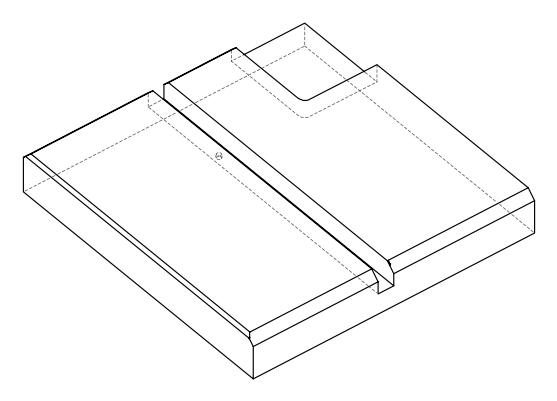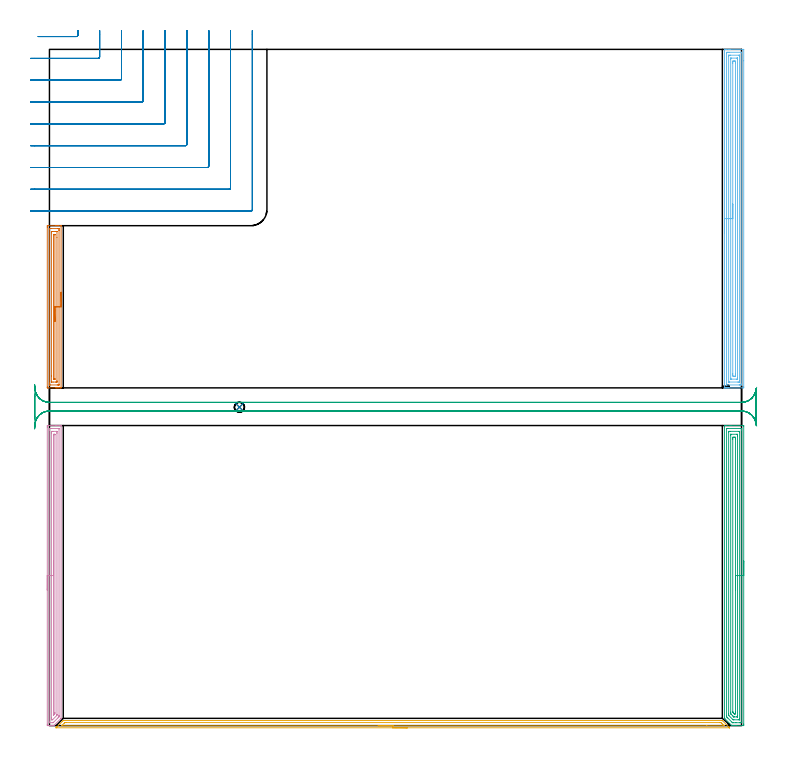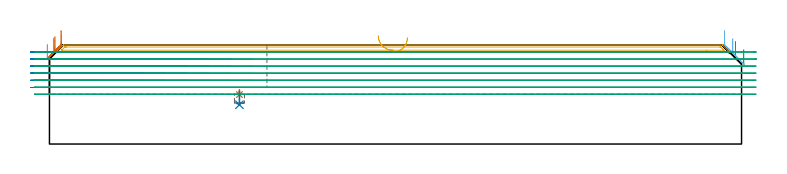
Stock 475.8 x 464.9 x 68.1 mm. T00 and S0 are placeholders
(PLAN: 9 operations, 3 tool changes, 69.2 min)
(1 SPOT_DRILL | STEP1POCKET | NXT0321_9005460120000 | 0.03 min | 3684 mm3)
(2 DRILL_BLIND_HOLE_INTO_CENTER | STEP1POCKET | NXT0301_040 | 0.05 min | 257 mm3)
(3 AREA_MILL | FG_CHAMFER_SURFACE | UGT0205_001 | 8.47 min | 18568 mm3)
(4 AREA_MILL_1 | FG_CHAMFER_SURFACE_1 | UGT0205_001 | 6.75 min | 9575 mm3)
(5 AREA_MILL_2 | FG_CHAMFER_SURFACE_2 | UGT0205_001 | 7.52 min | 5708 mm3)
(6 AREA_MILL_3 | FG_CHAMFER_SURFACE_3 | UGT0205_001 | 9.57 min | 20864 mm3)
(7 AREA_MILL_4 | FG_CHAMFER_SURFACE_4 | UGT0205_001 | 3.76 min | 5542 mm3)
(8 MILL_CORNER_NOTCH_RECTANGULAR | CORNER_NOTCH_RECTANGULAR | UGT0201_094 | Follow Part, ap 5, ae 75% | 18.36 min | 528101 mm3)
(9 MILL_RECTANGULAR_SLOT | SLOT_RECTANGULAR | UGT0201_094 | Follow Part, ap 5, ae 75% | 14.71 min | 411226 mm3)
(TOOL NXT0321_9005460120000 | NC Spot Drill, 142deg, 12mm, Carbide, Uncoated | D12 PA142 FL30 Z2)
(TOOL NXT0301_040 | Carbide Drill 6.9mm [860.1-0690-035A1-MM 2214] | D6.9 PA140 FL53 Z2)
(TOOL UGT0205_001 | Chamfer Mill 20 x 3 x 45 deg. | D20 FL50 Z2)
(TOOL UGT0201_094 | End mill 20 mm | D20 FL38 Z4)
(OP 1 SPOT_DRILL)
G17 G21 G94 G90
T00 M6
G54
G17 G0 G90 X130.6 Y218.9 S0 M3
G43 Z78.1 H0
G94 G81 G98 Z34.003 F250. R37.3
G80
M5
M2
(OP 2 DRILL_BLIND_HOLE_INTO_CENTER)
G17 G21 G94 G90
T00 M6
G54
G17 G0 G90 X130.6 Y218.9 S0 M3
G43 Z78.1 H1
G94 G81 G98 Z27. F250. R36.3
G80
M5
M2
(OP 3 AREA_MILL)
G17 G21 G94 G90
T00 M6
G54
G17 G0 G90 X477.3 Y113.15 S1061 M3
G43 Z78.1 H0
Z64.9
G94 G1 Y113.112 Z64.028 F250.
Y112.998 Z63.164
Y112.809 Z62.312
Y112.547 Z61.48
Y112.213 Z60.674
Y111.81 Z59.9
Y111.341 Z59.164
Y110.81 Z58.472
Y110.221 Z57.829
Y109.578 Z57.24
Y108.886 Z56.709
Y108.15 Z56.24
Y107.376 Z55.837
Y106.57 Z55.503
Y105.738 Z55.241
Y104.886 Z55.052
Y104.022 Z54.938
Y103.15 Z54.9
Y1.045
X477.299 Y0.596 Z54.901
X477.295 Y0.158 Z54.903
X477.291 Y0.01 Z54.906
X476.863 Y0. Z55.334
X472.461 Z59.733
X471.877 Z60.32
X471.58 Z60.616
X470.996 Z61.2
X470.7 Z61.495
X470.107 Z62.092
X469.532 Z62.667
X469.235 Z62.958
X469.196 Y0.001 Z62.997
X469.099 Y0.01 Z63.094
X468.952 Y0.148 Z63.248
X464.49 Y4.609 Z67.708
X464.141 Y4.96 Z68.057
X464.105 Y5.006 Z68.091
X464.1 Y5.055 Z68.1
Y206.15
X464.106 Y206.29 Z68.093
X464.394 Y206.3 Z67.805
X464.825 Z67.374
X465.417 Z66.777
X467.475 Z64.723
X468.059 Z64.136
X468.498 Z63.698
X476.863 Z55.334
X477.158 Y206.297 Z55.039
X477.292 Y206.29 Z54.905
X477.299 Y206.154 Z54.899
X477.3 Y205.704 Z54.9
Y103.15
X475.886 Z56.314
X475.885 Y2.181 Z56.315
X475.884 Y2.082 Z56.316
X475.881 Y2.033 Z56.319
X475.88 Y2.016 Z56.32
X475.851 Y2.01 Z56.349
X475.475 Y2.002 Z56.725
X475.102 Y2.001 Z57.098
X474.596 Y2. Z57.604
X471.955 Z60.245
X470.194 Z62.006
X469.82 Y2.002 Z62.38
X469.695 Y2.005 Z62.505
X469.595 Y2.01 Z62.605
X469.54 Y2.022 Z62.66
X469.5 Y2.059 Z62.7
X469.171 Y2.38 Z63.029
X466.298 Y5.253 Z65.902
X465.614 Y5.947 Z66.586
X465.521 Y6.051 Z66.679
X465.519 Y6.145 Z66.681
X465.516 Y6.344 Z66.684
X465.514 Y6.74 Z66.686
Y6.838
X465.515 Y204.119 Z66.685
X465.516 Y204.218 Z66.684
X465.519 Y204.267 Z66.681
X465.52 Y204.284 Z66.68
X465.549 Y204.29 Z66.651
X465.925 Y204.298 Z66.275
X466.298 Y204.299 Z65.902
X466.804 Y204.3 Z65.396
X475.102 Y204.299 Z57.098
X475.611 Y204.296 Z56.589
X475.797 Y204.29 Z56.403
X475.879 Y204.273 Z56.321
X475.884 Y204.02 Z56.316
X475.885 Y203.92 Z56.315
X475.886 Y203.127 Z56.314
Y103.15
X474.471 Z57.729
Y4.802
X474.469 Y4.163 Z57.731
X474.466 Y4.037 Z57.734
X474.465 Y4.014 Z57.735
X474.436 Y4.009 Z57.764
X474.38 Y4.002 Z57.82
X474.222 Y4.001 Z57.978
X473.502 Y4. Z58.698
X470.539 Y4.001 Z61.661
X470.217 Y4.006 Z61.983
X470.004 Y4.01 Z62.196
X469.82 Y4.18 Z62.38
X467.161 Y6.838 Z65.039
X466.935 Y7.084 Z65.265
X466.93 Y7.73 Z65.27
X466.929 Y7.982 Z65.271
Y201.498
X466.931 Y202.137 Z65.269
X466.934 Y202.262 Z65.266
X466.935 Y202.286 Z65.265
X466.964 Y202.291 Z65.236
X467.02 Y202.298 Z65.18
X467.178 Y202.299 Z65.022
X467.898 Y202.3 Z64.302
X474.062 Y202.299 Z58.138
X474.222 Y202.296 Z57.978
X474.382 Y202.29 Z57.818
X474.465 Y202.28 Z57.735
X474.468 Y202.221 Z57.732
X474.469 Y202.137 Z57.731
X474.471 Y201.884 Z57.729
Y103.15
X473.057 Z59.143
Y6.838
X473.055 Y6.237 Z59.145
X473.051 Y6.034 Z59.149
X473.049 Y6.01 Z59.151
X473.029 Y6.007 Z59.171
X472.978 Y6.003 Z59.222
X472.875 Y6.001 Z59.325
X472.461 Y6. Z59.739
X470.647 Z61.553
X470.544 Y6.002 Z61.656
X470.492 Y6.006 Z61.708
X470.468 Y6.01 Z61.732
X470.421 Y6.04 Z61.779
X470.025 Y6.427 Z62.175
X469.82 Y6.63 Z62.38
X468.72 Y7.73 Z63.48
X468.494 Y7.962 Z63.706
X468.35 Y8.113 Z63.85
X468.347 Y8.184 Z63.853
X468.344 Y8.333 Z63.856
X468.343 Y8.622 Z63.857
Y9.226
Y199.462
X468.345 Y200.063 Z63.855
X468.349 Y200.266 Z63.851
X468.351 Y200.29 Z63.849
X468.371 Y200.293 Z63.829
X468.422 Y200.297 Z63.778
X468.525 Y200.299 Z63.675
X472.514 Z59.686
X472.882 Y200.29 Z59.318
X473.05 Y200.281 Z59.15
X473.052 Y200.185 Z59.148
X473.056 Y199.75 Z59.144
X473.057 Y199.462 Z59.143
Y198.857
Y103.15
X471.643 Z60.557
Y9.45
X471.639 Y8.622 Z60.561
X471.637 Y8.565 Z60.563
X471.58 Y8.01 Z60.62
X471.311 Y8.004 Z60.889
X471.007 Y8.007 Z61.193
X470.931 Y8.01 Z61.269
X470.892 Y8.018 Z61.308
X470.842 Y8.065 Z61.358
X470.7 Y8.201 Z61.5
X470.277 Y8.622 Z61.923
X469.82 Y9.087 Z62.38
X469.773 Y9.137 Z62.427
X469.763 Y9.324 Z62.437
X469.759 Y9.45 Z62.441
X469.757 Y9.514 Z62.443
Y9.577
Y196.85
X469.761 Y197.678 Z62.439
X469.763 Y197.735 Z62.437
X469.82 Y198.29 Z62.38
X470.09 Y198.296 Z62.11
X470.7 Y198.299 Z61.5
X470.968 Y198.298 Z61.232
X471.58 Y198.29 Z60.62
X471.636 Y197.678 Z60.564
X471.639 Y197.618 Z60.561
X471.643 Y196.786 Z60.557
Y196.723
Y103.15
Y102.278 Z60.595
Y101.413 Z60.709
Y100.562 Z60.898
Y99.73 Z61.16
Y98.924 Z61.494
Y98.15 Z61.897
Y97.414 Z62.365
Y96.722 Z62.896
Y96.079 Z63.486
Y95.49 Z64.129
Y94.958 Z64.821
Y94.49 Z65.557
Y94.087 Z66.331
Y93.753 Z67.137
Y93.491 Z67.969
Y93.302 Z68.82
Y93.188 Z69.685
Y93.15 Z70.557
G0 Z78.1
M5
M2
(OP 4 AREA_MILL_1)
G17 G21 G94 G90
T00 M6
G54
G17 G0 G90 X-1.5 Y93.15 S1061 M3
G43 Z78.1 H0
Z68.6
G94 G1 Y93.188 Z67.729 F250.
Y93.302 Z66.864
Y93.491 Z66.012
Y93.753 Z65.18
Y94.087 Z64.374
Y94.49 Z63.6
Y94.958 Z62.864
Y95.49 Z62.172
Y96.079 Z61.529
Y96.722 Z60.94
Y97.414 Z60.409
Y98.15 Z59.94
Y98.924 Z59.537
Y99.73 Z59.203
Y100.562 Z58.941
Y101.414 Z58.752
Y102.278 Z58.638
Y103.15 Z58.6
Y205.19
X-1.499 Y205.704 Z58.601
X-1.496 Y206.078 Z58.602
X-1.492 Y206.29 Z58.605
X-1.129 Y206.3 Z58.968
X4.126 Z64.22
X4.707 Z64.804
X5.002 Z65.098
X6.753 Z66.848
X7.342 Z67.441
X7.629 Z67.728
X7.75 Z67.85
X7.878 Y206.297 Z67.97
X7.998 Y206.29 Z68.089
X8. Y206.15 Z68.1
Y5.055
X7.995 Y5.006 Z68.091
X7.97 Y4.972 Z68.067
X7.727 Y4.727 Z67.827
X3.047 Y0.047 Z63.145
X2.999 Y0.01 Z63.096
X2.955 Y0. Z63.053
X2.812 Z62.911
X2.088 Z62.187
X1.499 Z61.594
X0.328 Z60.425
X-0.253 Z59.841
X-0.838 Z59.257
X-1.058 Z59.036
X-1.129 Y0.002 Z58.966
X-1.491 Y0.01 Z58.604
X-1.495 Y0.223 Z58.602
X-1.499 Y0.596 Z58.601
X-1.5 Y0.974 Z58.6
Y103.15
X-0.086 Z60.014
Y203.029
X-0.085 Y203.749 Z60.015
X-0.083 Y203.92 Z60.017
X-0.079 Y204.272 Z60.021
X0.259 Y204.291 Z60.359
X0.623 Y204.297 Z60.723
X1.126 Y204.3 Z61.226
X1.499 Z61.599
X6.381 Y204.299 Z66.481
X6.529 Y204.297 Z66.629
X6.554 Y204.295 Z66.654
X6.576 Y204.291 Z66.676
X6.579 Y204.259 Z66.679
X6.584 Y204.093 Z66.684
X6.585 Y203.92 Z66.685
X6.586 Y7.009 Z66.686
X6.585 Y6.838 Z66.685
X6.579 Y6.124 Z66.679
X6.577 Y6.038 Z66.677
X6.492 Y5.947 Z66.592
X6.184 Y5.635 Z66.284
X5.877 Y5.327 Z65.977
X2.929 Y2.38 Z63.029
X2.646 Y2.103 Z62.746
X2.555 Y2.017 Z62.655
X2.374 Y2.01 Z62.474
X1.87 Y2.002 Z61.97
X0.119 Y2. Z60.219
X-0.029 Y2.003 Z60.071
X-0.054 Y2.005 Z60.046
X-0.076 Y2.009 Z60.024
X-0.079 Y2.041 Z60.021
X-0.084 Y2.207 Z60.016
X-0.085 Y2.38 Z60.015
X-0.086 Y103.15 Z60.014
X1.329 Z61.429
Y201.245
X1.33 Y201.417 Z61.43
X1.336 Y202.137 Z61.436
X1.345 Y202.293 Z61.445
X2.374 Y202.3 Z62.474
X4.843 Y202.299 Z64.943
X5.002 Y202.295 Z65.102
X5.155 Y202.29 Z65.255
X5.164 Y202.137 Z65.264
X5.168 Y201.968 Z65.268
X5.171 Y201.245 Z65.271
Y201.072
Y7.73
X5.17 Y7.559 Z65.27
X5.167 Y7.384 Z65.267
X5.158 Y7.069 Z65.258
X5.002 Y6.902 Z65.102
X4.971 Y6.87 Z65.071
X2.262 Y4.163 Z62.362
X2.107 Y4.018 Z62.207
X1.819 Y4.006 Z61.919
X1.657 Y4.002 Z61.757
X1.499 Y4.005 Z61.599
X1.345 Y4.01 Z61.445
X1.336 Y4.163 Z61.436
X1.332 Y4.332 Z61.432
X1.329 Y5.055 Z61.429
Y5.228
Y103.15
X2.743 Z62.843
Y199.462
X2.744 Y199.977 Z62.844
X2.746 Y200.15 Z62.846
X2.75 Y200.279 Z62.85
X2.839 Y200.29 Z62.939
X3.25 Y200.299 Z63.35
X3.303 Y200.3 Z63.403
X3.658 Y200.293 Z63.758
X3.742 Y200.29 Z63.842
X3.75 Y200.239 Z63.85
X3.753 Y200.177 Z63.853
X3.757 Y199.838 Z63.857
Y8.998
X3.755 Y8.622 Z63.855
X3.751 Y8.112 Z63.851
X3.381 Y7.73 Z63.481
X3.315 Y7.664 Z63.415
X3.25 Y7.599 Z63.35
X2.873 Y7.223 Z62.973
X2.808 Y7.162 Z62.908
X2.765 Y7.125 Z62.865
X2.749 Y7.118 Z62.849
X2.747 Y7.152 Z62.847
X2.744 Y7.221 Z62.844
X2.743 Y7.355 Z62.843
Y7.73
Y103.15
Y104.022 Z62.881
Y104.886 Z62.995
Y105.738 Z63.183
Y106.57 Z63.446
Y107.376 Z63.78
Y108.15 Z64.182
Y108.886 Z64.651
Y109.578 Z65.182
Y110.221 Z65.772
Y110.81 Z66.415
Y111.342 Z67.107
Y111.81 Z67.843
Y112.213 Z68.617
Y112.547 Z69.423
Y112.809 Z70.255
Y112.998 Z71.106
Y113.112 Z71.971
Y113.15 Z72.843
G0 Z78.1
M5
M2
(OP 5 AREA_MILL_2)
G17 G21 G94 G90
T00 M6
G54
G17 G0 G90 X246.05 Y-1.5 S1061 M3
G43 Z78.1 H0
Z73.1
G94 G1 X246.012 Z72.228 F250.
X245.898 Z71.364
X245.709 Z70.512
X245.447 Z69.68
X245.113 Z68.874
X244.71 Z68.1
X244.241 Z67.364
X243.71 Z66.672
X243.121 Z66.029
X242.478 Z65.44
X241.786 Z64.908
X241.05 Z64.44
X240.276 Z64.037
X239.47 Z63.703
X238.638 Z63.441
X237.786 Z63.252
X236.922 Z63.138
X236.05 Z63.1
X4.567
X4.509 Y-1.497 Z63.101
X4.517 Y-1.482 Z63.115
X4.818 Y-1.18 Z63.415
X4.959 Y-1.04 Z63.558
X5.118 Y-0.881 Z63.717
X5.254 Y-0.744 Z63.852
X9.285 Y3.285 Z67.885
X9.465 Y3.463 Z68.059
X9.505 Y3.496 Z68.09
X9.585 Y3.5 Z68.1
X462.515
X462.595 Y3.496 Z68.09
X462.635 Y3.463 Z68.059
X462.815 Y3.285 Z67.885
X466.846 Y-0.744 Z63.852
X466.982 Y-0.881 Z63.717
X467.141 Y-1.04 Z63.558
X467.282 Y-1.18 Z63.415
X467.429 Y-1.328 Z63.27
X467.584 Y-1.483 Z63.115
X467.591 Y-1.497 Z63.101
X467.592 Y-1.499 Z63.099
X467.533 Y-1.5 Z63.1
X467.429
X236.05
Y-0.086 Z64.514
X9.071 Y-0.085 Z64.515
X8.692 Y-0.084 Z64.516
X8.46 Y-0.082 Z64.518
X8.391 Y-0.079 Z64.521
X8.419 Y-0.042 Z64.558
X8.477 Y0.021 Z64.621
X8.692 Y0.241 Z64.841
X10.179 Y1.728 Z66.328
X10.478 Y2.023 Z66.623
X10.54 Y2.079 Z66.679
X10.593 Y2.081 Z66.681
X10.708 Y2.084 Z66.684
X11.372 Y2.085 Z66.685
X11.599 Y2.086 Z66.686
X460.956 Y2.085 Z66.685
X461.289 Y2.084 Z66.684
X461.455 Y2.081 Z66.681
X461.536 Y2.079 Z66.679
X461.575 Y2.064 Z66.664
X461.622 Y2.023 Z66.623
X462.214 Y1.436 Z66.036
X462.515 Y1.135 Z65.735
X463.086 Y0.564 Z65.164
X463.408 Y0.24 Z64.84
X463.69 Y-0.05 Z64.55
X463.715 Y-0.077 Z64.523
X463.691 Y-0.079 Z64.521
X463.598 Y-0.082 Z64.518
X463.408 Y-0.085 Z64.515
X451.9 Y-0.086 Z64.514
X236.05
X235.178 Z64.552
X234.313 Z64.666
X233.462 Z64.855
X232.63 Z65.117
X231.824 Z65.451
X231.05 Z65.854
X230.314 Z66.323
X229.622 Z66.854
X228.979 Z67.443
X228.39 Z68.086
X227.858 Z68.778
X227.39 Z69.514
X226.987 Z70.288
X226.653 Z71.094
X226.391 Z71.926
X226.202 Z72.778
X226.088 Z73.643
X226.05 Z74.514
G0 Z78.1
M5
M2
(OP 6 AREA_MILL_3)
G17 G21 G94 G90
T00 M6
G54
G17 G0 G90 X464.1 Y338.55 S1061 M3
G43 Z78.1 H0
G94 G1 Y338.588 Z77.228 F250.
Y338.702 Z76.363
Y338.891 Z75.512
Y339.153 Z74.68
Y339.487 Z73.874
Y339.89 Z73.1
Y340.359 Z72.364
Y340.89 Z71.672
Y341.479 Z71.029
Y342.122 Z70.439
Y342.814 Z69.908
Y343.55 Z69.44
Y344.324 Z69.037
Y345.13 Z68.703
Y345.962 Z68.441
Y346.814 Z68.252
Y347.678 Z68.138
Y348.55 Z68.1
Y464.725
X464.098 Y464.897 Z68.092
X464.099 Y464.898
X464.441 Y464.9 Z67.758
X464.726 Z67.473
X465.417 Z66.777
X466.644 Z65.553
X467.178 Z65.016
X467.791 Z64.404
X476.863 Z55.334
X477.133 Y464.898 Z55.065
X477.292 Y464.89 Z54.906
X477.299 Y464.729 Z54.899
X477.3 Y457.059 Z54.9
X477.299 Y232.822 Z54.901
X477.296 Y232.383 Z54.902
X477.292 Y232.21 Z54.906
X476.863 Y232.2 Z55.334
X467.178 Z65.016
X466.643 Z65.553
X466.298 Z65.898
X465.763 Z66.433
X465.417 Z66.777
X464.726 Z67.473
X464.443 Z67.756
X464.099 Y232.202 Z68.092
X464.098 Y232.203
X464.1 Y232.369 Z68.1
Y232.375
Y348.55
X465.514 Z66.686
X465.515 Y462.392 Z66.685
X465.516 Y462.491 Z66.684
X465.521 Y462.878 Z66.679
X465.901 Y462.894 Z66.299
X466.298 Y462.898 Z65.902
X466.775 Y462.9 Z65.425
X467.178 Z65.022
X475.793 Y462.899 Z56.407
X475.826 Y462.897 Z56.374
X475.859 Y462.892 Z56.341
X475.879 Y462.888 Z56.321
X475.88 Y462.862 Z56.32
X475.885 Y462.59 Z56.315
Y234.708
X475.884 Y234.61 Z56.316
X475.879 Y234.222 Z56.321
X475.499 Y234.206 Z56.701
X475.102 Y234.202 Z57.098
X474.625 Y234.2 Z57.575
X474.222 Z57.978
X465.607 Y234.201 Z66.593
X465.574 Y234.203 Z66.626
X465.541 Y234.208 Z66.659
X465.521 Y234.212 Z66.679
X465.52 Y234.238 Z66.68
X465.515 Y234.51 Z66.685
X465.514 Y348.55 Z66.686
X466.928 Z65.272
X466.929 Y460.063 Z65.271
X466.931 Y460.703 Z65.269
X466.933 Y460.83 Z65.267
X466.935 Y460.884 Z65.265
X466.992 Y460.893 Z65.208
X467.178 Y460.896 Z65.022
X467.865 Y460.9 Z64.335
X468.059 Z64.141
X474.028 Z58.172
X474.222 Y460.897 Z57.978
X474.415 Y460.892 Z57.785
X474.464 Y460.89 Z57.736
X474.467 Y460.855 Z57.733
X474.47 Y460.788 Z57.73
X474.471 Y460.703 Z57.729
Y460.45
Y237.037
X474.469 Y236.397 Z57.731
X474.467 Y236.271 Z57.733
X474.465 Y236.216 Z57.735
X474.408 Y236.207 Z57.792
X474.222 Y236.204 Z57.978
X473.535 Y236.2 Z58.665
X473.341 Z58.859
X467.372 Z64.828
X467.178 Y236.203 Z65.022
X466.985 Y236.208 Z65.215
X466.936 Y236.21 Z65.264
X466.933 Y236.245 Z65.267
X466.93 Y236.312 Z65.27
X466.929 Y236.397 Z65.271
Y236.65
X466.928 Y348.55 Z65.272
X468.343 Z63.857
Y458.022
X468.345 Y458.625 Z63.855
X468.349 Y458.829 Z63.851
X468.351 Y458.89 Z63.849
X468.399 Y458.893 Z63.801
X468.507 Y458.896 Z63.693
X468.939 Y458.9 Z63.261
X472.477 Z59.723
X472.894 Y458.896 Z59.306
X472.998 Y458.893 Z59.202
X473.045 Y458.89 Z59.155
X473.05 Y458.858 Z59.15
X473.052 Y458.762 Z59.148
X473.056 Y458.311 Z59.144
X473.057 Y239.078 Z59.143
X473.055 Y238.475 Z59.145
X473.051 Y238.271 Z59.149
X473.049 Y238.21 Z59.151
X473.001 Y238.207 Z59.199
X472.893 Y238.204 Z59.307
X472.461 Y238.2 Z59.739
X468.923 Z63.277
X468.506 Y238.204 Z63.694
X468.402 Y238.207 Z63.798
X468.355 Y238.21 Z63.845
X468.35 Y238.242 Z63.85
X468.348 Y238.338 Z63.852
X468.344 Y238.789 Z63.856
X468.343 Y348.55 Z63.857
X469.757 Z62.443
Y455.405
X469.761 Y456.235 Z62.439
X469.763 Y456.292 Z62.437
X469.82 Y456.89 Z62.38
X470.049 Y456.896 Z62.151
X470.7 Y456.899 Z61.5
X470.927 Z61.273
X471.58 Y456.89 Z60.62
X471.636 Y456.235 Z60.564
X471.64 Y456.175 Z60.56
X471.643 Y455.341 Z60.557
Y455.278
Y241.695
X471.639 Y240.865 Z60.561
X471.637 Y240.808 Z60.563
X471.58 Y240.21 Z60.62
X471.351 Y240.204 Z60.849
X470.7 Y240.201 Z61.5
X470.473 Y240.202 Z61.727
X469.82 Y240.21 Z62.38
X469.764 Y240.865 Z62.436
X469.76 Y240.925 Z62.44
X469.757 Y241.759 Z62.443
Y241.822
Y348.55
Y349.422 Z62.481
Y350.287 Z62.595
Y351.138 Z62.784
Y351.97 Z63.046
Y352.776 Z63.38
Y353.55 Z63.783
Y354.286 Z64.252
Y354.978 Z64.783
Y355.621 Z65.372
Y356.21 Z66.015
Y356.742 Z66.707
Y357.21 Z67.443
Y357.613 Z68.217
Y357.947 Z69.023
Y358.209 Z69.855
Y358.398 Z70.707
Y358.512 Z71.572
Y358.55 Z72.443
G0 Z78.1
M5
M2
(OP 7 AREA_MILL_4)
G17 G21 G94 G90
T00 M6
G54
G17 G0 G90 X8. Y297.95 S1061 M3
G43 Z78.1 H0
G94 G1 Y297.912 Z77.228 F250.
Y297.798 Z76.363
Y297.609 Z75.512
Y297.347 Z74.68
Y297.013 Z73.874
Y296.61 Z73.1
Y296.142 Z72.364
Y295.61 Z71.672
Y295.021 Z71.029
Y294.378 Z70.439
Y293.686 Z69.908
Y292.95 Z69.44
Y292.176 Z69.037
Y291.37 Z68.703
Y290.538 Z68.441
Y289.686 Z68.252
Y288.822 Z68.138
Y287.95 Z68.1
Y232.324
X8.004 Y232.21 Z68.096
X7.897 Y232.203 Z67.99
X7.79 Y232.2 Z67.888
X7.133 Z67.232
X6.373 Z66.472
X5.877 Z65.973
X5.629 Z65.726
X5.001 Z65.098
X4.754 Z64.851
X4.126 Z64.22
X-1.129 Z58.968
X-1.447 Y232.204 Z58.65
X-1.492 Y232.21 Z58.605
X-1.499 Y232.257 Z58.598
X-1.5 Y232.771 Z58.6
Y342.616
X-1.499 Y343.129 Z58.601
X-1.495 Y343.502 Z58.603
X-1.492 Y343.69 Z58.605
X-1.129 Y343.7 Z58.968
X4.126 Z64.22
X4.754 Z64.851
X5.001 Z65.098
X5.629 Z65.726
X5.877 Z65.973
X6.373 Z66.472
X7.79 Z67.889
X7.897 Y343.697 Z67.99
X7.997 Y343.69 Z68.089
X8. Y343.574 Z68.1
Y287.95
X6.586 Z66.686
X6.585 Y234.371 Z66.685
X6.584 Y234.281 Z66.684
X6.582 Y234.237 Z66.682
X6.58 Y234.22 Z66.68
X6.566 Y234.21 Z66.666
X6.22 Y234.202 Z66.32
X5.877 Y234.201 Z65.977
X5.347 Y234.2 Z65.447
X0.623 Y234.201 Z60.723
X0.088 Y234.204 Z60.188
X-0.032 Y234.21 Z60.068
X-0.079 Y234.233 Z60.021
X-0.083 Y234.378 Z60.017
X-0.084 Y234.551 Z60.016
X-0.086 Y235.271 Z60.014
Y235.441
X-0.085 Y341.529 Z60.015
X-0.084 Y341.619 Z60.016
X-0.082 Y341.663 Z60.018
X-0.08 Y341.68 Z60.02
X-0.066 Y341.69 Z60.034
X0.28 Y341.698 Z60.38
X0.623 Y341.699 Z60.723
X1.153 Y341.7 Z61.253
X5.877 Y341.699 Z65.977
X6.412 Y341.696 Z66.512
X6.532 Y341.69 Z66.632
X6.579 Y341.666 Z66.679
X6.583 Y341.522 Z66.683
X6.584 Y341.349 Z66.684
X6.586 Y340.629 Z66.686
Y340.459
Y287.95
X5.171 Z65.271
Y237.048
X5.168 Y236.331 Z65.268
X5.167 Y236.245 Z65.267
X5.164 Y236.211 Z65.264
X5.125 Y236.205 Z65.225
X5.001 Y236.203 Z65.101
X4.254 Y236.2 Z64.354
X2.503 Z62.603
X1.627 Z61.727
X1.499 Y236.203 Z61.599
X1.37 Y236.207 Z61.47
X1.338 Y236.21 Z61.438
X1.335 Y236.229 Z61.435
X1.331 Y236.273 Z61.431
X1.329 Y236.331 Z61.429
X1.328 Y240.391 Z61.428
X1.329 Y338.852 Z61.429
X1.331 Y339.569 Z61.431
X1.333 Y339.655 Z61.433
X1.335 Y339.689 Z61.435
X1.375 Y339.695 Z61.475
X1.499 Y339.697 Z61.599
X2.246 Y339.7 Z62.346
X3.997 Z64.097
X4.873 Z64.973
X5.001 Y339.697 Z65.101
X5.13 Y339.692 Z65.23
X5.161 Y339.69 Z65.261
X5.165 Y339.671 Z65.265
X5.169 Y339.626 Z65.269
X5.17 Y339.569 Z65.27
X5.171 Y335.509 Z65.271
Y287.95
X3.757 Z63.857
Y238.313
X3.755 Y238.251 Z63.855
X3.752 Y238.217 Z63.852
X3.749 Y238.21 Z63.849
X3.742 Y238.207 Z63.842
X3.644 Y238.203 Z63.744
X3.25 Y238.2 Z63.35
X3.162 Z63.262
X2.854 Y238.206 Z62.954
X2.777 Y238.21 Z62.877
X2.749 Y238.214 Z62.849
X2.747 Y238.238 Z62.847
X2.745 Y238.304 Z62.845
X2.743 Y238.626 Z62.843
Y337.587
X2.745 Y337.649 Z62.845
X2.748 Y337.683 Z62.848
X2.751 Y337.69 Z62.851
X2.758 Y337.693 Z62.858
X2.856 Y337.697 Z62.956
X3.25 Y337.7 Z63.35
X3.338 Z63.438
X3.646 Y337.694 Z63.746
X3.723 Y337.69 Z63.823
X3.751 Y337.686 Z63.851
X3.753 Y337.662 Z63.853
X3.755 Y337.596 Z63.855
X3.757 Y337.274 Z63.857
Y287.95
Y287.078 Z63.895
Y286.214 Z64.009
Y285.362 Z64.198
Y284.53 Z64.46
Y283.724 Z64.794
Y282.95 Z65.197
Y282.214 Z65.666
Y281.522 Z66.197
Y280.879 Z66.786
Y280.29 Z67.429
Y279.758 Z68.121
Y279.29 Z68.857
Y278.887 Z69.631
Y278.553 Z70.437
Y278.291 Z71.269
Y278.102 Z72.121
Y277.988 Z72.986
Y277.95 Z73.857
G0 Z78.1
M5
M2
(OP 8 MILL_CORNER_NOTCH_RECTANGULAR)
G17 G21 G94 G90
T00 M6
G54
G17 G0 G90 X-7.75 Y473.7 S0 M3
G43 Z78.1 H0
Z63.233
G94 G1 X-4.75 F250.
X18.509 F500.
G3 X19.5 Y474.691 R1.
G2 X19.5 Y474.9 R120.
G1 Y477.9 F250.
G0 Z78.1
X-13. Y458.7
Z63.233
G1 X-10.
X33.508 F500.
G3 X34.5 Y459.692 R1.
G1 Y474.9
Y477.9 F250.
G0 Z78.1
X-13. Y443.7
Z63.233
G1 X-10.
X48.508 F500.
G3 X49.5 Y444.692 R1.
G1 Y474.9
Y477.9 F250.
G0 Z78.1
X-13. Y428.7
Z63.233
G1 X-10.
X63.507 F500.
G3 X64.5 Y429.693 R1.
G1 Y474.9
Y477.9 F250.
G0 Z78.1
X-13. Y413.7
Z63.233
G1 X-10.
X78.507 F500.
G3 X79.5 Y414.693 R1.
G1 Y474.9
Y477.9 F250.
G0 Z78.1
X-13. Y398.7
Z63.233
G1 X-10.
X93.506 F500.
G3 X94.5 Y399.694 R1.
G1 Y474.9
Y477.9 F250.
G0 Z78.1
X-13. Y383.7
Z63.233
G1 X-10.
X108.506 F500.
G3 X109.5 Y384.694 R1.
G1 Y474.9
Y477.9 F250.
G0 Z78.1
X-13. Y368.7
Z63.233
G1 X-10.
X123.505 F500.
G3 X124.5 Y369.695 R1.
G1 Y474.9
Y477.9 F250.
G0 Z78.1
X-13. Y353.7
Z63.233
G1 X-10.
X138.505 F500.
G3 X139.5 Y354.695 R1.
G1 Y474.9
Y477.9 F250.
G0 Z78.1
X-7.75 Y473.7
Z58.367
G1 X-4.75
X18.509 F500.
G3 X19.5 Y474.691 R1.
G2 X19.5 Y474.9 R120.
G1 Y477.9 F250.
G0 Z78.1
X-13. Y458.7
Z58.367
G1 X-10.
X33.508 F500.
G3 X34.5 Y459.692 R1.
G1 Y474.9
Y477.9 F250.
G0 Z78.1
X-13. Y443.7
Z58.367
G1 X-10.
X48.508 F500.
G3 X49.5 Y444.692 R1.
G1 Y474.9
Y477.9 F250.
G0 Z78.1
X-13. Y428.7
Z58.367
G1 X-10.
X63.507 F500.
G3 X64.5 Y429.693 R1.
G1 Y474.9
Y477.9 F250.
G0 Z78.1
X-13. Y413.7
Z58.367
G1 X-10.
X78.507 F500.
G3 X79.5 Y414.693 R1.
G1 Y474.9
Y477.9 F250.
G0 Z78.1
X-13. Y398.7
Z58.367
G1 X-10.
X93.506 F500.
G3 X94.5 Y399.694 R1.
G1 Y474.9
Y477.9 F250.
G0 Z78.1
X-13. Y383.7
Z58.367
G1 X-10.
X108.506 F500.
G3 X109.5 Y384.694 R1.
G1 Y474.9
Y477.9 F250.
G0 Z78.1
X-13. Y368.7
Z58.367
G1 X-10.
X123.505 F500.
G3 X124.5 Y369.695 R1.
G1 Y474.9
Y477.9 F250.
G0 Z78.1
X-13. Y353.7
Z58.367
G1 X-10.
X138.505 F500.
G3 X139.5 Y354.695 R1.
G1 Y474.9
Y477.9 F250.
G0 Z78.1
X-7.75 Y473.7
Z53.5
G1 X-4.75
X18.509 F500.
G3 X19.5 Y474.691 R1.
G2 X19.5 Y474.9 R120.
G1 Y477.9 F250.
G0 Z78.1
X-13. Y458.7
Z53.5
G1 X-10.
X33.508 F500.
G3 X34.5 Y459.692 R1.
G1 Y474.9
Y477.9 F250.
G0 Z78.1
X-13. Y443.7
Z53.5
G1 X-10.
X48.508 F500.
G3 X49.5 Y444.692 R1.
G1 Y474.9
Y477.9 F250.
G0 Z78.1
X-13. Y428.7
Z53.5
G1 X-10.
X63.507 F500.
G3 X64.5 Y429.693 R1.
G1 Y474.9
Y477.9 F250.
G0 Z78.1
X-13. Y413.7
Z53.5
G1 X-10.
X78.507 F500.
G3 X79.5 Y414.693 R1.
G1 Y474.9
Y477.9 F250.
G0 Z78.1
X-13. Y398.7
Z53.5
G1 X-10.
X93.506 F500.
G3 X94.5 Y399.694 R1.
G1 Y474.9
Y477.9 F250.
G0 Z78.1
X-13. Y383.7
Z53.5
G1 X-10.
X108.506 F500.
G3 X109.5 Y384.694 R1.
G1 Y474.9
Y477.9 F250.
G0 Z78.1
X-13. Y368.7
Z53.5
G1 X-10.
X123.505 F500.
G3 X124.5 Y369.695 R1.
G1 Y474.9
Y477.9 F250.
G0 Z78.1
X-13. Y353.7
Z53.5
G1 X-10.
X138.505 F500.
G3 X139.5 Y354.695 R1.
G1 Y474.9
Y477.9 F250.
G0 Z78.1
X-7.75 Y473.7
Z48.633
G1 X-4.75
X18.509 F500.
G3 X19.5 Y474.691 R1.
G2 X19.5 Y474.9 R120.
G1 Y477.9 F250.
G0 Z78.1
X-13. Y458.7
Z48.633
G1 X-10.
X33.508 F500.
G3 X34.5 Y459.692 R1.
G1 Y474.9
Y477.9 F250.
G0 Z78.1
X-13. Y443.7
Z48.633
G1 X-10.
X48.508 F500.
G3 X49.5 Y444.692 R1.
G1 Y474.9
Y477.9 F250.
G0 Z78.1
X-13. Y428.7
Z48.633
G1 X-10.
X63.507 F500.
G3 X64.5 Y429.693 R1.
G1 Y474.9
Y477.9 F250.
G0 Z78.1
X-13. Y413.7
Z48.633
G1 X-10.
X78.507 F500.
G3 X79.5 Y414.693 R1.
G1 Y474.9
Y477.9 F250.
G0 Z78.1
X-13. Y398.7
Z48.633
G1 X-10.
X93.506 F500.
G3 X94.5 Y399.694 R1.
G1 Y474.9
Y477.9 F250.
G0 Z78.1
X-13. Y383.7
Z48.633
G1 X-10.
X108.506 F500.
G3 X109.5 Y384.694 R1.
G1 Y474.9
Y477.9 F250.
G0 Z78.1
X-13. Y368.7
Z48.633
G1 X-10.
X123.505 F500.
G3 X124.5 Y369.695 R1.
G1 Y474.9
Y477.9 F250.
G0 Z78.1
X-13. Y353.7
Z48.633
G1 X-10.
X138.505 F500.
G3 X139.5 Y354.695 R1.
G1 Y474.9
Y477.9 F250.
G0 Z78.1
X-7.75 Y473.7
Z43.767
G1 X-4.75
X18.509 F500.
G3 X19.5 Y474.691 R1.
G2 X19.5 Y474.9 R120.
G1 Y477.9 F250.
G0 Z78.1
X-13. Y458.7
Z43.767
G1 X-10.
X33.508 F500.
G3 X34.5 Y459.692 R1.
G1 Y474.9
Y477.9 F250.
G0 Z78.1
X-13. Y443.7
Z43.767
G1 X-10.
X48.508 F500.
G3 X49.5 Y444.692 R1.
G1 Y474.9
Y477.9 F250.
G0 Z78.1
X-13. Y428.7
Z43.767
G1 X-10.
X63.507 F500.
G3 X64.5 Y429.693 R1.
G1 Y474.9
Y477.9 F250.
G0 Z78.1
X-13. Y413.7
Z43.767
G1 X-10.
X78.507 F500.
G3 X79.5 Y414.693 R1.
G1 Y474.9
Y477.9 F250.
G0 Z78.1
X-13. Y398.7
Z43.767
G1 X-10.
X93.506 F500.
G3 X94.5 Y399.694 R1.
G1 Y474.9
Y477.9 F250.
G0 Z78.1
X-13. Y383.7
Z43.767
G1 X-10.
X108.506 F500.
G3 X109.5 Y384.694 R1.
G1 Y474.9
Y477.9 F250.
G0 Z78.1
X-13. Y368.7
Z43.767
G1 X-10.
X123.505 F500.
G3 X124.5 Y369.695 R1.
G1 Y474.9
Y477.9 F250.
G0 Z78.1
X-13. Y353.7
Z43.767
G1 X-10.
X138.505 F500.
G3 X139.5 Y354.695 R1.
G1 Y474.9
Y477.9 F250.
G0 Z78.1
X-7.75 Y473.7
Z38.9
G1 X-4.75
X18.509 F500.
G3 X19.5 Y474.691 R1.
G2 X19.5 Y474.9 R120.
G1 Y477.9 F250.
G0 Z78.1
X-13. Y458.7
Z38.9
G1 X-10.
X33.508 F500.
G3 X34.5 Y459.692 R1.
G1 Y474.9
Y477.9 F250.
G0 Z78.1
X-13. Y443.7
Z38.9
G1 X-10.
X48.508 F500.
G3 X49.5 Y444.692 R1.
G1 Y474.9
Y477.9 F250.
G0 Z78.1
X-13. Y428.7
Z38.9
G1 X-10.
X63.507 F500.
G3 X64.5 Y429.693 R1.
G1 Y474.9
Y477.9 F250.
G0 Z78.1
X-13. Y413.7
Z38.9
G1 X-10.
X78.507 F500.
G3 X79.5 Y414.693 R1.
G1 Y474.9
Y477.9 F250.
G0 Z78.1
X-13. Y398.7
Z38.9
G1 X-10.
X93.506 F500.
G3 X94.5 Y399.694 R1.
G1 Y474.9
Y477.9 F250.
G0 Z78.1
X-13. Y383.7
Z38.9
G1 X-10.
X108.506 F500.
G3 X109.5 Y384.694 R1.
G1 Y474.9
Y477.9 F250.
G0 Z78.1
X-13. Y368.7
Z38.9
G1 X-10.
X123.505 F500.
G3 X124.5 Y369.695 R1.
G1 Y474.9
Y477.9 F250.
G0 Z78.1
X-13. Y353.7
Z38.9
G1 X-10.
X138.505 F500.
G3 X139.5 Y354.695 R1.
G1 Y474.9
Y477.9 F250.
G0 Z78.1
M5
M2
(OP 9 MILL_RECTANGULAR_SLOT)
G17 G21 G94 G90
T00 M6
G54
G17 G0 G90 X485.989 Y229.924 S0 M3
G43 Z78.1 H0
Z63.271
G94 G1 X484.522 Y227.308 F250.
G2 X475.8 Y222.2 R10. F500.
G1 X0.
G2 X-9.518 Y229.134 R10.
G1 X-9.547 Y229.143
G3 X-10. Y226.167 R10.
G1 Y212.284
G3 X-9.555 Y209.333 R10.
G1 X-9.526 Y209.342
G2 X0. Y216.3 R10.
G1 X475.8
G2 X484.519 Y211.196 R10.
G1 X485.988 Y208.58 F250.
G0 X486.232 Y232.606 Z58.443
G1 X485.483 Y229.701
G2 X475.8 Y222.2 R10. F500.
G1 X0.
G2 X-9.97 Y231.426 R10.
G1 X-10.
Y207.074
X-9.97
G2 X0. Y216.3 R10.
G1 X475.8
G2 X485.482 Y208.8 R10.
G1 X486.232 Y205.896 F250.
G0 Z78.1
X-10.202 Y204.083
Z53.614
G1 X-9.97 Y207.074
G2 X0. Y216.3 R10. F500.
G1 X475.8
G2 X485.79 Y206.747 R10.
G1 Y231.753
G2 X475.8 Y222.2 R10.
G1 X0.
G2 X-9.97 Y231.426 R10.
G1 X-10.202 Y234.417 F250.
G0 Y204.083 Z48.786
G1 X-9.97 Y207.074
G2 X0. Y216.3 R10. F500.
G1 X475.8
G2 X485.79 Y206.747 R10.
G1 Y231.753
G2 X475.8 Y222.2 R10.
G1 X0.
G2 X-9.97 Y231.426 R10.
G1 X-10.202 Y234.417 F250.
G0 Y204.083 Z43.957
G1 X-9.97 Y207.074
G2 X0. Y216.3 R10. F500.
G1 X475.8
G2 X485.79 Y206.747 R10.
G1 Y231.753
G2 X475.8 Y222.2 R10.
G1 X0.
G2 X-9.97 Y231.426 R10.
G1 X-10.202 Y234.417 F250.
G0 Y204.083 Z39.129
G1 X-9.97 Y207.074
G2 X0. Y216.3 R10. F500.
G1 X475.8
G2 X485.79 Y206.747 R10.
G1 Y231.753
G2 X475.8 Y222.2 R10.
G1 X0.
G2 X-9.97 Y231.426 R10.
G1 X-10.202 Y234.417 F250.
G0 Y204.083 Z34.3
G1 X-9.97 Y207.074
G2 X0. Y216.3 R10. F500.
G1 X475.8
G2 X485.79 Y206.747 R10.
G1 Y231.753
G2 X475.8 Y222.2 R10.
G1 X0.
G2 X-9.97 Y231.426 R10.
G1 X-10.202 Y234.417 F250.
G0 Z78.1
M5
M2
